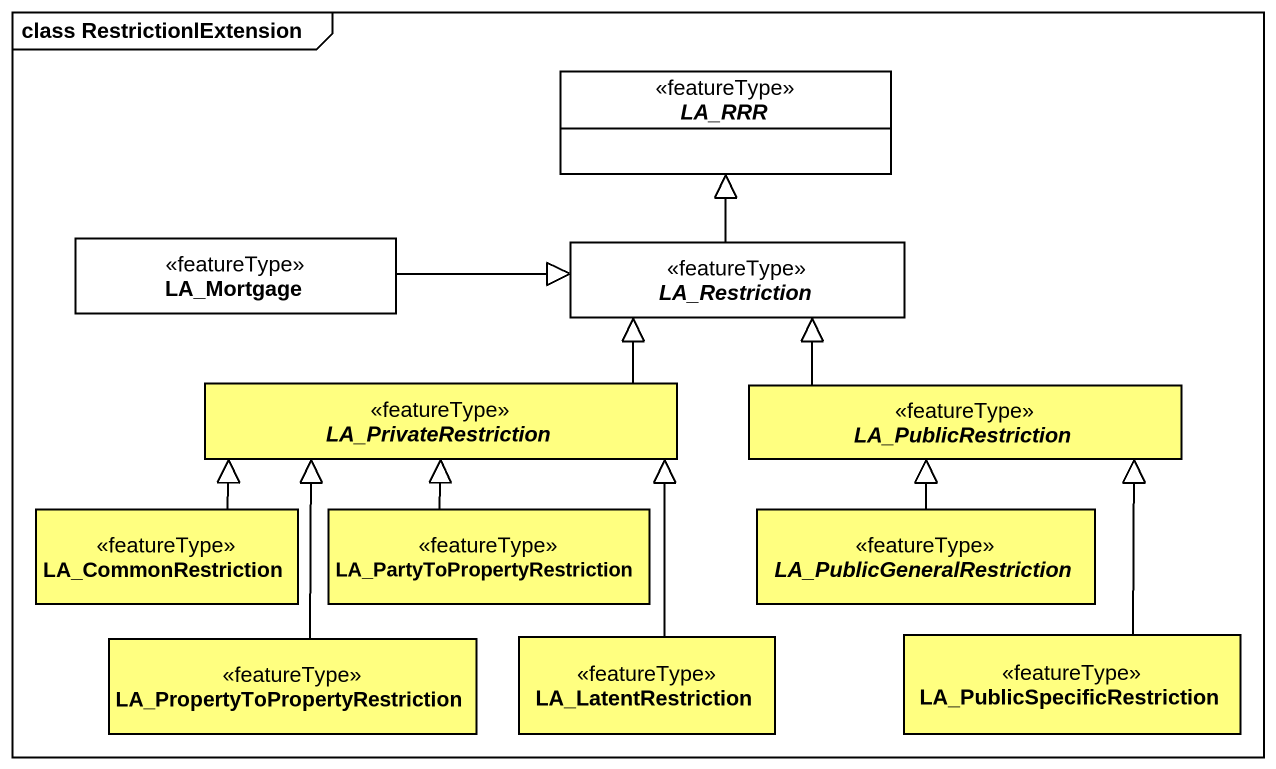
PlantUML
@startuml
mainframe class RestrictionlExtension
hide circle
hide empty members
abstract class LA_RRR <<featureType>> #FFFFFF
class LA_Mortgage <<featureType>> #FFFFFF
abstract class LA_Restriction <<featureType>> #FFFFFF
abstract class LA_PrivateRestriction <<featureType>> #FFFF80
abstract class LA_PublicRestriction <<featureType>> #FFFF80
class LA_CommonRestriction <<featureType>> #FFFF80
class "LA_PartyToPropertyRestriction" as LA_PartyToPropertyRestrictio <<featureType>> #FFFF80
abstract class LA_PublicGeneralRestriction <<featureType>> #FFFF80
class LA_PublicSpecificRestriction <<featureType>> #FFFF80
class "LA_PropertyToPropertyRestriction" as LA_PropertyToPropertyRestric <<featureType>> #FFFF80
class LA_LatentRestriction <<featureType>> #FFFF80
LA_Mortgage -right-|> LA_Restriction
LA_Restriction -up-|> LA_RRR
LA_PrivateRestriction -right-|> LA_Restriction
LA_PublicRestriction -up-|> LA_Restriction
LA_CommonRestriction -right-|> LA_PrivateRestriction
LA_PartyToPropertyRestrictio -up-|> LA_PrivateRestriction
LA_PublicGeneralRestriction -up-|> LA_PublicRestriction
LA_PublicSpecificRestriction -up-|> LA_PublicRestriction
LA_PropertyToPropertyRestric -up-|> LA_PrivateRestriction
LA_LatentRestriction -up-|> LA_PrivateRestriction
@enduml
